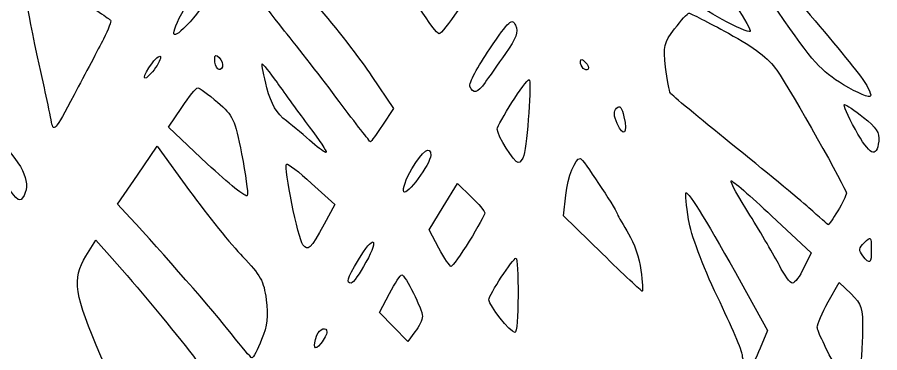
# Model space of a CAD drawing. Header units: centimetres. Extents: x -52 to 49, y -21 to 24.
# Drawn here: x -17.85 to -12.36, y -15.02 to -12.89 of the extents above; entities that cross this region are included whole.
import ezdxf

# ---------------------------------------------------------------- set-up
doc = ezdxf.new("R2010")
doc.units = ezdxf.units.CM
doc.header["$MEASUREMENT"] = 0
doc.layers.add('Layer 1', color=7, linetype='Continuous')

msp = doc.modelspace()

# ---------------------------------------------------------------- linework, layer by layer
at = {"layer": 'Layer 1'}
for points, knots in [([(-15.04063, -12.84245), (-14.94117, -12.69804), (-14.93974, -12.69278), (-14.98993, -12.65552), (-14.98993, -12.65552), (-15.07327, -12.59363), (-15.64331, -12.27428), (-15.65306, -12.28402), (-15.65306, -12.28402), (-15.65795, -12.28892), (-15.60164, -12.37558), (-15.52791, -12.47662), (-15.52791, -12.47662), (-15.45418, -12.57765), (-15.34568, -12.73473), (-15.28679, -12.82568), (-15.28679, -12.82568), (-15.2279, -12.91663), (-15.17146, -12.99104), (-15.16135, -12.99104), (-15.16135, -12.99104), (-15.15124, -12.99104), (-15.09692, -12.92417), (-15.04064, -12.84245), (-15.04064, -12.84245), (-15.04064, -12.84245), (-15.04063, -12.84245), (-15.04063, -12.84245)], [0, 0, 0, 0, 0.125, 0.125, 0.125, 0.125, 0.25, 0.25, 0.25, 0.25, 0.375, 0.375, 0.375, 0.375, 0.5, 0.5, 0.5, 0.5, 0.625, 0.625, 0.625, 0.625, 0.75, 0.75, 0.75, 0.75, 1, 1, 1, 1]), ([(-12.47781, -13.26138), (-12.62159, -13.06981), (-13.18907, -12.40895), (-13.2098, -12.40895), (-13.2098, -12.40895), (-13.28154, -12.40895), (-13.22842, -12.52201), (-13.00367, -12.84765), (-13.00367, -12.84765), (-12.77786, -13.17484), (-12.73123, -13.22699), (-12.58584, -13.31499), (-12.58584, -13.31499), (-12.49583, -13.36947), (-12.4181, -13.40183), (-12.41309, -13.3869), (-12.41309, -13.3869), (-12.40808, -13.37197), (-12.43721, -13.31549), (-12.47781, -13.26139), (-12.47781, -13.26139), (-12.47781, -13.26139), (-12.47781, -13.26138), (-12.47781, -13.26138)], [0, 0, 0, 0, 0.1428571, 0.1428571, 0.1428571, 0.1428571, 0.2857143, 0.2857143, 0.2857143, 0.2857143, 0.4285714, 0.4285714, 0.4285714, 0.4285714, 0.5714286, 0.5714286, 0.5714286, 0.5714286, 0.7142857, 0.7142857, 0.7142857, 0.7142857, 1, 1, 1, 1]), ([(-15.52074, -13.5728), (-15.52074, -13.5728), (-15.45049, -13.46664), (-15.45049, -13.46664), (-15.45049, -13.46664), (-15.45049, -13.46664), (-15.58817, -13.26191), (-15.58817, -13.26191), (-15.58817, -13.26191), (-15.6639, -13.14931), (-15.82192, -12.94631), (-15.93933, -12.81081), (-15.93933, -12.81081), (-15.93933, -12.81081), (-16.15281, -12.56444), (-16.15281, -12.56444), (-16.15281, -12.56444), (-16.15281, -12.56444), (-16.22557, -12.65106), (-16.22557, -12.65106), (-16.22557, -12.65106), (-16.26559, -12.6987), (-16.29833, -12.74799), (-16.29833, -12.7606), (-16.29833, -12.7606), (-16.29833, -12.77321), (-16.22897, -12.86891), (-16.14419, -12.97327), (-16.14419, -12.97327), (-16.05942, -13.07763), (-15.90319, -13.2791), (-15.79701, -13.42098), (-15.79701, -13.42098), (-15.69083, -13.56286), (-15.60104, -13.67895), (-15.59747, -13.67895), (-15.59747, -13.67895), (-15.5939, -13.67895), (-15.55937, -13.63118), (-15.52073, -13.57279), (-15.52073, -13.57279), (-15.52073, -13.57279), (-15.52074, -13.5728), (-15.52074, -13.5728)], [0, 0, 0, 0, 0.0833333, 0.0833333, 0.0833333, 0.0833333, 0.1666667, 0.1666667, 0.1666667, 0.1666667, 0.25, 0.25, 0.25, 0.25, 0.3333333, 0.3333333, 0.3333333, 0.3333333, 0.4166667, 0.4166667, 0.4166667, 0.4166667, 0.5, 0.5, 0.5, 0.5, 0.5833333, 0.5833333, 0.5833333, 0.5833333, 0.6666667, 0.6666667, 0.6666667, 0.6666667, 0.75, 0.75, 0.75, 0.75, 0.8333333, 0.8333333, 0.8333333, 0.8333333, 1, 1, 1, 1]), ([(-17.29796, -13.02469), (-17.26655, -12.96316), (-17.24608, -12.9087), (-17.25246, -12.90367), (-17.25246, -12.90367), (-17.25884, -12.89863), (-17.36136, -12.82677), (-17.48028, -12.74397), (-17.48028, -12.74397), (-17.48028, -12.74397), (-17.6965, -12.59343), (-17.6965, -12.59343), (-17.6965, -12.59343), (-17.6965, -12.59343), (-17.74805, -12.66656), (-17.74805, -12.66656), (-17.74805, -12.66656), (-17.80366, -12.74546), (-17.8044, -12.73881), (-17.67332, -13.335), (-17.67332, -13.335), (-17.65892, -13.40048), (-17.63984, -13.49226), (-17.63092, -13.53894), (-17.63092, -13.53894), (-17.61512, -13.62163), (-17.61135, -13.61753), (-17.48488, -13.38019), (-17.48488, -13.38019), (-17.41348, -13.2462), (-17.32937, -13.08622), (-17.29796, -13.0247), (-17.29796, -13.0247), (-17.29796, -13.0247), (-17.29796, -13.02469), (-17.29796, -13.02469)], [0, 0, 0, 0, 0.1, 0.1, 0.1, 0.1, 0.2, 0.2, 0.2, 0.2, 0.3, 0.3, 0.3, 0.3, 0.4, 0.4, 0.4, 0.4, 0.5, 0.5, 0.5, 0.5, 0.6, 0.6, 0.6, 0.6, 0.7, 0.7, 0.7, 0.7, 0.8, 0.8, 0.8, 0.8, 1, 1, 1, 1]), ([(-16.64785, -12.75713), (-16.66328, -12.67761), (-16.71013, -12.70308), (-16.7812, -12.8296), (-16.7812, -12.8296), (-16.88465, -13.01379), (-16.8694, -13.0502), (-16.74599, -12.91368), (-16.74599, -12.91368), (-16.6878, -12.84931), (-16.64364, -12.77886), (-16.64786, -12.75712), (-16.64786, -12.75712), (-16.64786, -12.75712), (-16.64785, -12.75713), (-16.64785, -12.75713)], [0, 0, 0, 0, 0.2, 0.2, 0.2, 0.2, 0.4, 0.4, 0.4, 0.4, 0.6, 0.6, 0.6, 0.6, 1, 1, 1, 1]), ([(-13.26985, -12.81355), (-13.32496, -12.72927), (-13.37412, -12.6553), (-13.37909, -12.64918), (-13.37909, -12.64918), (-13.3933, -12.63168), (-13.52021, -12.75886), (-13.52021, -12.7906), (-13.52021, -12.7906), (-13.5202, -12.81823), (-13.19945, -12.99204), (-13.17956, -12.97519), (-13.17956, -12.97519), (-13.1741, -12.97057), (-13.21473, -12.89783), (-13.26985, -12.81355)], [0, 0, 0, 0, 0.2, 0.2, 0.2, 0.2, 0.4, 0.4, 0.4, 0.4, 0.6, 0.6, 0.6, 0.6, 1, 1, 1, 1]), ([(-14.86806, -13.3011), (-14.8454, -13.26882), (-14.78695, -13.18602), (-14.73817, -13.1171), (-14.73817, -13.1171), (-14.66802, -13.01799), (-14.65461, -12.98031), (-14.67402, -12.93682), (-14.67402, -12.93682), (-14.69604, -12.88748), (-14.71287, -12.90282), (-14.83813, -13.08636), (-14.83813, -13.08636), (-14.91489, -13.19885), (-14.97161, -13.30676), (-14.96416, -13.32617), (-14.96416, -13.32617), (-14.9449, -13.37636), (-14.91552, -13.36869), (-14.86806, -13.3011)], [0, 0, 0, 0, 0.1666667, 0.1666667, 0.1666667, 0.1666667, 0.3333333, 0.3333333, 0.3333333, 0.3333333, 0.5, 0.5, 0.5, 0.5, 0.6666667, 0.6666667, 0.6666667, 0.6666667, 1, 1, 1, 1]), ([(-12.62278, -14.11902), (-12.59249, -14.07001), (-12.5677, -14.01928), (-12.5677, -14.00628), (-12.5677, -14.00628), (-12.5677, -13.97665), (-12.9131, -13.36641), (-13.01096, -13.22314), (-13.01096, -13.22314), (-13.06326, -13.14657), (-13.14944, -13.08059), (-13.31842, -12.98775), (-13.31842, -12.98775), (-13.44755, -12.9168), (-13.56066, -12.85918), (-13.56977, -12.85971), (-13.56977, -12.85971), (-13.57888, -12.86024), (-13.62001, -12.90489), (-13.66117, -12.95893), (-13.66117, -12.95893), (-13.72958, -13.04875), (-13.73446, -13.06967), (-13.71806, -13.20271), (-13.71806, -13.20271), (-13.70819, -13.28275), (-13.69451, -13.35738), (-13.68766, -13.36857), (-13.68766, -13.36857), (-13.68081, -13.37976), (-13.50638, -13.52497), (-13.30004, -13.69126), (-13.30004, -13.69126), (-13.0937, -13.85755), (-12.8713, -14.04137), (-12.80581, -14.09974), (-12.80581, -14.09974), (-12.74033, -14.15811), (-12.68474, -14.20638), (-12.68229, -14.207), (-12.68229, -14.207), (-12.67983, -14.20761), (-12.65305, -14.16803), (-12.62276, -14.11902), (-12.62276, -14.11902), (-12.62276, -14.11902), (-12.62278, -14.11902), (-12.62278, -14.11902)], [0, 0, 0, 0, 0.0769231, 0.0769231, 0.0769231, 0.0769231, 0.1538462, 0.1538462, 0.1538462, 0.1538462, 0.2307692, 0.2307692, 0.2307692, 0.2307692, 0.3076923, 0.3076923, 0.3076923, 0.3076923, 0.3846154, 0.3846154, 0.3846154, 0.3846154, 0.4615385, 0.4615385, 0.4615385, 0.4615385, 0.5384615, 0.5384615, 0.5384615, 0.5384615, 0.6153846, 0.6153846, 0.6153846, 0.6153846, 0.6923077, 0.6923077, 0.6923077, 0.6923077, 0.7692308, 0.7692308, 0.7692308, 0.7692308, 0.8461538, 0.8461538, 0.8461538, 0.8461538, 1, 1, 1, 1]), ([(-16.93392, -13.14025), (-16.93424, -13.12367), (-16.95779, -13.13988), (-16.98625, -13.17625), (-16.98625, -13.17625), (-17.05389, -13.26272), (-17.05309, -13.31413), (-16.98538, -13.23285), (-16.98538, -13.23285), (-16.95676, -13.1985), (-16.93361, -13.15682), (-16.93393, -13.14025), (-16.93393, -13.14025), (-16.93393, -13.14025), (-16.93392, -13.14025), (-16.93392, -13.14025)], [0, 0, 0, 0, 0.2, 0.2, 0.2, 0.2, 0.4, 0.4, 0.4, 0.4, 0.6, 0.6, 0.6, 0.6, 1, 1, 1, 1]), ([(-16.55994, -13.14218), (-16.58155, -13.12057), (-16.58937, -13.12353), (-16.58937, -13.15331), (-16.58937, -13.15331), (-16.58937, -13.17562), (-16.58069, -13.20256), (-16.57008, -13.21317), (-16.57008, -13.21317), (-16.55947, -13.22378), (-16.54623, -13.21877), (-16.54065, -13.20204), (-16.54065, -13.20204), (-16.53507, -13.18531), (-16.54375, -13.15837), (-16.55994, -13.14218)], [0, 0, 0, 0, 0.2, 0.2, 0.2, 0.2, 0.4, 0.4, 0.4, 0.4, 0.6, 0.6, 0.6, 0.6, 1, 1, 1, 1]), ([(-14.22973, -13.17052), (-14.24871, -13.15154), (-14.26104, -13.14997), (-14.26104, -13.16655), (-14.26104, -13.16655), (-14.26104, -13.20187), (-14.22975, -13.23316), (-14.21209, -13.2155), (-14.21209, -13.2155), (-14.20457, -13.20798), (-14.21251, -13.18774), (-14.22973, -13.17052)], [0, 0, 0, 0, 0.25, 0.25, 0.25, 0.25, 0.5, 0.5, 0.5, 0.5, 1, 1, 1, 1]), ([(-15.98748, -13.58237), (-16.0513, -13.49725), (-16.1434, -13.37107), (-16.19215, -13.30197), (-16.19215, -13.30197), (-16.2409, -13.23287), (-16.28375, -13.17931), (-16.28738, -13.18294), (-16.28738, -13.18294), (-16.29102, -13.18657), (-16.27708, -13.25473), (-16.25641, -13.33441), (-16.25641, -13.33441), (-16.22868, -13.44131), (-16.19634, -13.49676), (-16.13298, -13.54604), (-16.13298, -13.54604), (-16.08577, -13.58276), (-16.01139, -13.64457), (-15.96769, -13.68339), (-15.96769, -13.68339), (-15.924, -13.7222), (-15.88447, -13.75018), (-15.87984, -13.74555), (-15.87984, -13.74555), (-15.87522, -13.74093), (-15.92365, -13.6675), (-15.98747, -13.58237), (-15.98747, -13.58237), (-15.98747, -13.58237), (-15.98748, -13.58237), (-15.98748, -13.58237)], [0, 0, 0, 0, 0.1111111, 0.1111111, 0.1111111, 0.1111111, 0.2222222, 0.2222222, 0.2222222, 0.2222222, 0.3333333, 0.3333333, 0.3333333, 0.3333333, 0.4444444, 0.4444444, 0.4444444, 0.4444444, 0.5555556, 0.5555556, 0.5555556, 0.5555556, 0.6666667, 0.6666667, 0.6666667, 0.6666667, 0.7777778, 0.7777778, 0.7777778, 0.7777778, 1, 1, 1, 1]), ([(-14.62141, -13.76495), (-14.59897, -13.68862), (-14.57045, -13.28209), (-14.58754, -13.28209), (-14.58754, -13.28209), (-14.60806, -13.28209), (-14.79021, -13.56654), (-14.79021, -13.59859), (-14.79021, -13.59859), (-14.79021, -13.63747), (-14.68142, -13.81125), (-14.65709, -13.81125), (-14.65709, -13.81125), (-14.64496, -13.81125), (-14.6289, -13.79041), (-14.62142, -13.76495), (-14.62142, -13.76495), (-14.62142, -13.76495), (-14.62141, -13.76495), (-14.62141, -13.76495)], [0, 0, 0, 0, 0.1666667, 0.1666667, 0.1666667, 0.1666667, 0.3333333, 0.3333333, 0.3333333, 0.3333333, 0.5, 0.5, 0.5, 0.5, 0.6666667, 0.6666667, 0.6666667, 0.6666667, 1, 1, 1, 1]), ([(-16.41797, -13.75539), (-16.46086, -13.53457), (-16.4713, -13.51216), (-16.57114, -13.4267), (-16.57114, -13.4267), (-16.63007, -13.37626), (-16.68663, -13.33499), (-16.69685, -13.33499), (-16.69685, -13.33499), (-16.70706, -13.33499), (-16.75298, -13.39154), (-16.79889, -13.46067), (-16.79889, -13.46067), (-16.79889, -13.46067), (-16.88237, -13.58635), (-16.88237, -13.58635), (-16.88237, -13.58635), (-16.88237, -13.58635), (-16.63675, -13.81814), (-16.63675, -13.81814), (-16.63675, -13.81814), (-16.50166, -13.94562), (-16.38681, -14.03698), (-16.38154, -14.02115), (-16.38154, -14.02115), (-16.37626, -14.00532), (-16.39266, -13.88573), (-16.41798, -13.75539), (-16.41798, -13.75539), (-16.41798, -13.75539), (-16.41797, -13.75539), (-16.41797, -13.75539)], [0, 0, 0, 0, 0.1111111, 0.1111111, 0.1111111, 0.1111111, 0.2222222, 0.2222222, 0.2222222, 0.2222222, 0.3333333, 0.3333333, 0.3333333, 0.3333333, 0.4444444, 0.4444444, 0.4444444, 0.4444444, 0.5555556, 0.5555556, 0.5555556, 0.5555556, 0.6666667, 0.6666667, 0.6666667, 0.6666667, 0.7777778, 0.7777778, 0.7777778, 0.7777778, 1, 1, 1, 1]), ([(-17.79514, -14.00247), (-17.76447, -13.90583), (-17.83015, -13.79363), (-18.03385, -13.59469), (-18.03385, -13.59469), (-18.14836, -13.48286), (-18.24638, -13.39568), (-18.25166, -13.40097), (-18.25166, -13.40097), (-18.25695, -13.40626), (-18.20405, -13.49775), (-18.13411, -13.6043), (-18.13411, -13.6043), (-18.06417, -13.71085), (-17.99384, -13.82184), (-17.97782, -13.85094), (-17.97782, -13.85094), (-17.91641, -13.9625), (-17.85242, -14.04938), (-17.83165, -14.04938), (-17.83165, -14.04938), (-17.81975, -14.04938), (-17.80332, -14.02827), (-17.79513, -14.00247), (-17.79513, -14.00247), (-17.79513, -14.00247), (-17.79514, -14.00247), (-17.79514, -14.00247)], [0, 0, 0, 0, 0.125, 0.125, 0.125, 0.125, 0.25, 0.25, 0.25, 0.25, 0.375, 0.375, 0.375, 0.375, 0.5, 0.5, 0.5, 0.5, 0.625, 0.625, 0.625, 0.625, 0.75, 0.75, 0.75, 0.75, 1, 1, 1, 1]), ([(-13.98339, -13.51949), (-13.99649, -13.45983), (-14.01, -13.4438), (-14.03017, -13.46396), (-14.03017, -13.46396), (-14.05034, -13.48413), (-14.04928, -13.51261), (-14.0265, -13.5626), (-14.0265, -13.5626), (-13.98522, -13.6532), (-13.95964, -13.62762), (-13.98339, -13.51949)], [0, 0, 0, 0, 0.25, 0.25, 0.25, 0.25, 0.5, 0.5, 0.5, 0.5, 1, 1, 1, 1]), ([(-12.36122, -13.67366), (-12.35503, -13.62187), (-12.37732, -13.58717), (-12.45763, -13.52356), (-12.45763, -13.52356), (-12.51508, -13.47806), (-12.57011, -13.44083), (-12.57992, -13.44083), (-12.57992, -13.44083), (-12.58973, -13.44083), (-12.55844, -13.51233), (-12.5104, -13.59972), (-12.5104, -13.59972), (-12.41924, -13.76554), (-12.37483, -13.78755), (-12.36123, -13.67366), (-12.36123, -13.67366), (-12.36123, -13.67366), (-12.36122, -13.67366), (-12.36122, -13.67366)], [0, 0, 0, 0, 0.1666667, 0.1666667, 0.1666667, 0.1666667, 0.3333333, 0.3333333, 0.3333333, 0.3333333, 0.5, 0.5, 0.5, 0.5, 0.6666667, 0.6666667, 0.6666667, 0.6666667, 1, 1, 1, 1]), ([(-16.29039, -14.93876), (-16.25419, -14.85072), (-16.24717, -14.78969), (-16.26114, -14.68441), (-16.26114, -14.68441), (-16.27691, -14.5655), (-16.29819, -14.52665), (-16.41135, -14.41008), (-16.41135, -14.41008), (-16.48386, -14.33539), (-16.63577, -14.14645), (-16.74893, -13.99023), (-16.74893, -13.99023), (-16.74893, -13.99023), (-16.95468, -13.70618), (-16.95468, -13.70618), (-16.95468, -13.70618), (-16.95468, -13.70618), (-17.08118, -13.89132), (-17.08118, -13.89132), (-17.08118, -13.89132), (-17.08118, -13.89132), (-17.20768, -14.07646), (-17.20768, -14.07646), (-17.20768, -14.07646), (-17.20768, -14.07646), (-17.12782, -14.16213), (-17.12782, -14.16213), (-17.12782, -14.16213), (-16.93108, -14.37319), (-16.59116, -14.76374), (-16.4833, -14.90265), (-16.4833, -14.90265), (-16.41833, -14.98632), (-16.35906, -15.05474), (-16.35159, -15.05469), (-16.35159, -15.05469), (-16.34412, -15.05469), (-16.31658, -15.00246), (-16.29038, -14.93875), (-16.29038, -14.93875), (-16.29038, -14.93875), (-16.29039, -14.93876), (-16.29039, -14.93876)], [0, 0, 0, 0, 0.0833333, 0.0833333, 0.0833333, 0.0833333, 0.1666667, 0.1666667, 0.1666667, 0.1666667, 0.25, 0.25, 0.25, 0.25, 0.3333333, 0.3333333, 0.3333333, 0.3333333, 0.4166667, 0.4166667, 0.4166667, 0.4166667, 0.5, 0.5, 0.5, 0.5, 0.5833333, 0.5833333, 0.5833333, 0.5833333, 0.6666667, 0.6666667, 0.6666667, 0.6666667, 0.75, 0.75, 0.75, 0.75, 0.8333333, 0.8333333, 0.8333333, 0.8333333, 1, 1, 1, 1]), ([(-15.21402, -13.76495), (-15.21304, -13.69743), (-15.26628, -13.73539), (-15.33353, -13.85015), (-15.33353, -13.85015), (-15.37165, -13.9152), (-15.39502, -13.98107), (-15.38547, -13.99653), (-15.38547, -13.99653), (-15.36689, -14.02659), (-15.21484, -13.8212), (-15.21402, -13.76495)], [0, 0, 0, 0, 0.25, 0.25, 0.25, 0.25, 0.5, 0.5, 0.5, 0.5, 1, 1, 1, 1]), ([(-15.89282, -14.20295), (-15.89282, -14.20295), (-15.82473, -14.07871), (-15.82473, -14.07871), (-15.82473, -14.07871), (-15.82473, -14.07871), (-15.97225, -13.94389), (-15.97225, -13.94389), (-15.97225, -13.94389), (-16.05338, -13.86974), (-16.12514, -13.81445), (-16.13171, -13.82102), (-16.13171, -13.82102), (-16.15123, -13.84054), (-16.05859, -14.29724), (-16.02752, -14.33467), (-16.02752, -14.33467), (-15.9933, -14.37591), (-15.98103, -14.36392), (-15.89281, -14.20294), (-15.89281, -14.20294), (-15.89281, -14.20294), (-15.89282, -14.20295), (-15.89282, -14.20295)], [0, 0, 0, 0, 0.1428571, 0.1428571, 0.1428571, 0.1428571, 0.2857143, 0.2857143, 0.2857143, 0.2857143, 0.4285714, 0.4285714, 0.4285714, 0.4285714, 0.5714286, 0.5714286, 0.5714286, 0.5714286, 0.7142857, 0.7142857, 0.7142857, 0.7142857, 1, 1, 1, 1]), ([(-13.87523, -14.49667), (-13.88506, -14.42254), (-13.92044, -14.31836), (-13.95385, -14.26516), (-13.95385, -14.26516), (-13.98726, -14.21196), (-14.01944, -14.15547), (-14.02537, -14.13963), (-14.02537, -14.13963), (-14.04357, -14.09098), (-14.24696, -13.78526), (-14.26129, -13.78502), (-14.26129, -13.78502), (-14.29481, -13.78444), (-14.33983, -13.8983), (-14.35356, -14.01839), (-14.35356, -14.01839), (-14.35356, -14.01839), (-14.3686, -14.14991), (-14.3686, -14.14991), (-14.3686, -14.14991), (-14.3686, -14.14991), (-14.123, -14.39013), (-14.123, -14.39013), (-14.123, -14.39013), (-13.98792, -14.52225), (-13.87289, -14.6306), (-13.86738, -14.6309), (-13.86738, -14.6309), (-13.86187, -14.63122), (-13.8654, -14.5708), (-13.87524, -14.49667), (-13.87524, -14.49667), (-13.87524, -14.49667), (-13.87523, -14.49667), (-13.87523, -14.49667)], [0, 0, 0, 0, 0.1, 0.1, 0.1, 0.1, 0.2, 0.2, 0.2, 0.2, 0.3, 0.3, 0.3, 0.3, 0.4, 0.4, 0.4, 0.4, 0.5, 0.5, 0.5, 0.5, 0.6, 0.6, 0.6, 0.6, 0.7, 0.7, 0.7, 0.7, 0.8, 0.8, 0.8, 0.8, 1, 1, 1, 1]), ([(-14.9688, -14.31183), (-14.91423, -14.22367), (-14.86958, -14.14279), (-14.86958, -14.1321), (-14.86958, -14.1321), (-14.86958, -14.12141), (-14.90878, -14.07468), (-14.95668, -14.02825), (-14.95668, -14.02825), (-14.95668, -14.02825), (-15.04378, -13.94383), (-15.04378, -13.94383), (-15.04378, -13.94383), (-15.04378, -13.94383), (-15.13367, -14.09214), (-15.13367, -14.09214), (-15.13367, -14.09214), (-15.13367, -14.09214), (-15.22356, -14.24045), (-15.22356, -14.24045), (-15.22356, -14.24045), (-15.22356, -14.24045), (-15.16196, -14.35658), (-15.16196, -14.35658), (-15.16196, -14.35658), (-15.12808, -14.42045), (-15.09308, -14.47257), (-15.08419, -14.47241), (-15.08419, -14.47241), (-15.0753, -14.47215), (-15.02338, -14.39999), (-14.96881, -14.31182), (-14.96881, -14.31182), (-14.96881, -14.31182), (-14.9688, -14.31183), (-14.9688, -14.31183)], [0, 0, 0, 0, 0.1, 0.1, 0.1, 0.1, 0.2, 0.2, 0.2, 0.2, 0.3, 0.3, 0.3, 0.3, 0.4, 0.4, 0.4, 0.4, 0.5, 0.5, 0.5, 0.5, 0.6, 0.6, 0.6, 0.6, 0.7, 0.7, 0.7, 0.7, 0.8, 0.8, 0.8, 0.8, 1, 1, 1, 1]), ([(-12.83848, -14.48227), (-12.83848, -14.48227), (-12.79261, -14.386), (-12.79261, -14.386), (-12.79261, -14.386), (-12.79261, -14.386), (-13.04187, -14.15166), (-13.04187, -14.15166), (-13.04187, -14.15166), (-13.17896, -14.02277), (-13.29586, -13.92205), (-13.30165, -13.92783), (-13.30165, -13.92783), (-13.30743, -13.93362), (-13.25348, -14.03199), (-13.18175, -14.14644), (-13.18175, -14.14644), (-13.11002, -14.26089), (-13.02562, -14.40494), (-12.99419, -14.46654), (-12.99419, -14.46654), (-12.96276, -14.52814), (-12.92519, -14.57854), (-12.9107, -14.57854), (-12.9107, -14.57854), (-12.89621, -14.57854), (-12.86371, -14.53522), (-12.83848, -14.48227)], [0, 0, 0, 0, 0.125, 0.125, 0.125, 0.125, 0.25, 0.25, 0.25, 0.25, 0.375, 0.375, 0.375, 0.375, 0.5, 0.5, 0.5, 0.5, 0.625, 0.625, 0.625, 0.625, 0.75, 0.75, 0.75, 0.75, 1, 1, 1, 1]), ([(-13.11623, -14.99371), (-13.11623, -14.99371), (-13.06944, -14.87991), (-13.06944, -14.87991), (-13.06944, -14.87991), (-13.06944, -14.87991), (-13.23724, -14.57709), (-13.23724, -14.57709), (-13.23724, -14.57709), (-13.43696, -14.21667), (-13.5757, -13.99022), (-13.58878, -14.0033), (-13.58878, -14.0033), (-13.594, -14.00852), (-13.58664, -14.08496), (-13.57244, -14.17318), (-13.57244, -14.17318), (-13.55634, -14.27313), (-13.4868, -14.45916), (-13.38789, -14.66689), (-13.38789, -14.66689), (-13.30059, -14.85022), (-13.22917, -15.01646), (-13.22917, -15.03633), (-13.22917, -15.03633), (-13.22917, -15.07391), (-13.20507, -15.10779), (-13.17846, -15.10762), (-13.17846, -15.10762), (-13.16997, -15.10762), (-13.14197, -15.05631), (-13.11624, -14.99372), (-13.11624, -14.99372), (-13.11624, -14.99372), (-13.11623, -14.99371), (-13.11623, -14.99371)], [0, 0, 0, 0, 0.1, 0.1, 0.1, 0.1, 0.2, 0.2, 0.2, 0.2, 0.3, 0.3, 0.3, 0.3, 0.4, 0.4, 0.4, 0.4, 0.5, 0.5, 0.5, 0.5, 0.6, 0.6, 0.6, 0.6, 0.7, 0.7, 0.7, 0.7, 0.8, 0.8, 0.8, 0.8, 1, 1, 1, 1]), ([(-15.6262, -14.44625), (-15.53726, -14.28284), (-15.57935, -14.26953), (-15.67405, -14.43112), (-15.67405, -14.43112), (-15.74814, -14.55754), (-15.75475, -14.57854), (-15.72046, -14.57854), (-15.72046, -14.57854), (-15.70822, -14.57854), (-15.66581, -14.51901), (-15.6262, -14.44625)], [0, 0, 0, 0, 0.25, 0.25, 0.25, 0.25, 0.5, 0.5, 0.5, 0.5, 1, 1, 1, 1]), ([(-16.8208, -16.09328), (-16.79696, -16.03871), (-16.76615, -15.9643), (-16.75233, -15.92792), (-16.75233, -15.92792), (-16.73851, -15.89154), (-16.67833, -15.75689), (-16.6186, -15.6287), (-16.6186, -15.6287), (-16.55887, -15.50051), (-16.51, -15.38025), (-16.51, -15.36145), (-16.51, -15.36145), (-16.51, -15.30676), (-16.90788, -14.79634), (-17.24236, -14.42194), (-17.24236, -14.42194), (-17.24236, -14.42194), (-17.34681, -14.30502), (-17.34681, -14.30502), (-17.34681, -14.30502), (-17.34681, -14.30502), (-17.40956, -14.40655), (-17.40956, -14.40655), (-17.40956, -14.40655), (-17.49919, -14.55157), (-17.48358, -14.65497), (-17.31332, -15.04403), (-17.31332, -15.04403), (-17.23235, -15.22905), (-17.11814, -15.52446), (-17.05953, -15.70048), (-17.05953, -15.70048), (-16.90079, -16.17716), (-16.89516, -16.1925), (-16.87903, -16.1925), (-16.87903, -16.1925), (-16.87084, -16.1925), (-16.84463, -16.14785), (-16.8208, -16.09328)], [0, 0, 0, 0, 0.0909091, 0.0909091, 0.0909091, 0.0909091, 0.1818182, 0.1818182, 0.1818182, 0.1818182, 0.2727273, 0.2727273, 0.2727273, 0.2727273, 0.3636364, 0.3636364, 0.3636364, 0.3636364, 0.4545455, 0.4545455, 0.4545455, 0.4545455, 0.5454545, 0.5454545, 0.5454545, 0.5454545, 0.6363636, 0.6363636, 0.6363636, 0.6363636, 0.7272727, 0.7272727, 0.7272727, 0.7272727, 0.8181818, 0.8181818, 0.8181818, 0.8181818, 1, 1, 1, 1]), ([(-12.40896, -14.3612), (-12.40896, -14.28188), (-12.41192, -14.27912), (-12.45299, -14.32018), (-12.45299, -14.32018), (-12.48936, -14.35655), (-12.4911, -14.37134), (-12.46298, -14.40523), (-12.46298, -14.40523), (-12.41523, -14.46277), (-12.40896, -14.45767), (-12.40896, -14.3612)], [0, 0, 0, 0, 0.25, 0.25, 0.25, 0.25, 0.5, 0.5, 0.5, 0.5, 1, 1, 1, 1]), ([(-14.65792, -14.65792), (-14.65792, -14.52695), (-14.6633, -14.41979), (-14.66988, -14.41979), (-14.66988, -14.41979), (-14.69101, -14.41979), (-14.84313, -14.65309), (-14.84313, -14.68551), (-14.84313, -14.68551), (-14.84313, -14.72094), (-14.70817, -14.89121), (-14.67777, -14.89413), (-14.67777, -14.89413), (-14.66686, -14.89519), (-14.65793, -14.78888), (-14.65793, -14.65792), (-14.65793, -14.65792), (-14.65793, -14.65792), (-14.65792, -14.65792), (-14.65792, -14.65792)], [0, 0, 0, 0, 0.1666667, 0.1666667, 0.1666667, 0.1666667, 0.3333333, 0.3333333, 0.3333333, 0.3333333, 0.5, 0.5, 0.5, 0.5, 0.6666667, 0.6666667, 0.6666667, 0.6666667, 1, 1, 1, 1]), ([(-15.26697, -14.79021), (-15.26626, -14.74745), (-15.37674, -14.52563), (-15.39875, -14.52563), (-15.39875, -14.52563), (-15.40608, -14.52563), (-15.44073, -14.57966), (-15.47577, -14.6457), (-15.47577, -14.6457), (-15.47577, -14.6457), (-15.53947, -14.76577), (-15.53947, -14.76577), (-15.53947, -14.76577), (-15.53947, -14.76577), (-15.44996, -14.85813), (-15.44996, -14.85813), (-15.44996, -14.85813), (-15.44996, -14.85813), (-15.36045, -14.95049), (-15.36045, -14.95049), (-15.36045, -14.95049), (-15.36045, -14.95049), (-15.31405, -14.8902), (-15.31405, -14.8902), (-15.31405, -14.8902), (-15.28853, -14.85704), (-15.26735, -14.81205), (-15.26699, -14.79022), (-15.26699, -14.79022), (-15.26699, -14.79022), (-15.26697, -14.79021), (-15.26697, -14.79021)], [0, 0, 0, 0, 0.1111111, 0.1111111, 0.1111111, 0.1111111, 0.2222222, 0.2222222, 0.2222222, 0.2222222, 0.3333333, 0.3333333, 0.3333333, 0.3333333, 0.4444444, 0.4444444, 0.4444444, 0.4444444, 0.5555556, 0.5555556, 0.5555556, 0.5555556, 0.6666667, 0.6666667, 0.6666667, 0.6666667, 0.7777778, 0.7777778, 0.7777778, 0.7777778, 1, 1, 1, 1]), ([(-12.46475, -14.88115), (-12.46218, -14.73712), (-12.46965, -14.71329), (-12.53798, -14.64783), (-12.53798, -14.64783), (-12.53798, -14.64783), (-12.61408, -14.57492), (-12.61408, -14.57492), (-12.61408, -14.57492), (-12.61408, -14.57492), (-12.6835, -14.69913), (-12.6835, -14.69913), (-12.6835, -14.69913), (-12.72168, -14.76744), (-12.75292, -14.83981), (-12.75292, -14.85994), (-12.75292, -14.85994), (-12.75292, -14.88007), (-12.69637, -15.00061), (-12.62724, -15.1278), (-12.62724, -15.1278), (-12.62724, -15.1278), (-12.50156, -15.35906), (-12.50156, -15.35906), (-12.50156, -15.35906), (-12.50156, -15.35906), (-12.48459, -15.20031), (-12.48459, -15.20031), (-12.48459, -15.20031), (-12.47526, -15.113), (-12.46633, -14.96937), (-12.46475, -14.88115)], [0, 0, 0, 0, 0.1111111, 0.1111111, 0.1111111, 0.1111111, 0.2222222, 0.2222222, 0.2222222, 0.2222222, 0.3333333, 0.3333333, 0.3333333, 0.3333333, 0.4444444, 0.4444444, 0.4444444, 0.4444444, 0.5555556, 0.5555556, 0.5555556, 0.5555556, 0.6666667, 0.6666667, 0.6666667, 0.6666667, 0.7777778, 0.7777778, 0.7777778, 0.7777778, 1, 1, 1, 1]), ([(-15.875, -14.89099), (-15.875, -14.85312), (-15.92173, -14.86821), (-15.93831, -14.91144), (-15.93831, -14.91144), (-15.96723, -14.98682), (-15.9535, -15.01618), (-15.91384, -14.96375), (-15.91384, -14.96375), (-15.89247, -14.9355), (-15.87499, -14.90276), (-15.87499, -14.89099), (-15.87499, -14.89099), (-15.87499, -14.89099), (-15.875, -14.89099), (-15.875, -14.89099)], [0, 0, 0, 0, 0.2, 0.2, 0.2, 0.2, 0.4, 0.4, 0.4, 0.4, 0.6, 0.6, 0.6, 0.6, 1, 1, 1, 1])]:
    msp.add_open_spline(points, degree=3, knots=knots, dxfattribs=at)

doc.saveas('drawing.dxf')
